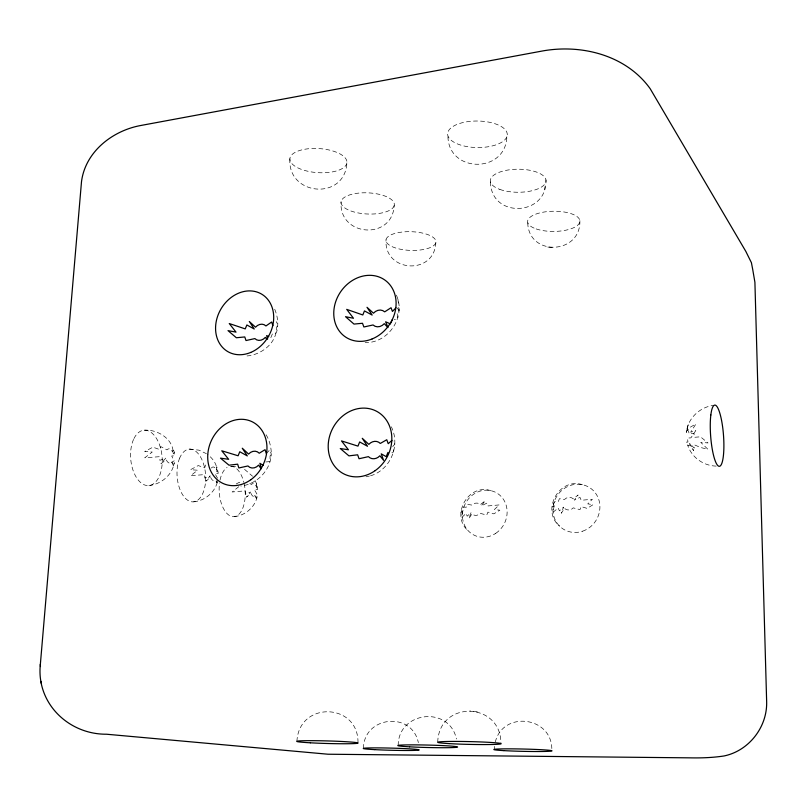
<?xml version="1.0" encoding="UTF-8"?>
<svg xmlns="http://www.w3.org/2000/svg" width="807" height="807" viewBox="0 0 807 807"><rect width="100%" height="100%" fill="white"/><g stroke="black" fill="none" stroke-linecap="round" stroke-linejoin="round"><path stroke-width="0.61" stroke-dasharray="4.04 3.03" d="M579.88 220.654C580.979 254.79 528.161 256.757 527.717 222.339M494.187 749.663L494.651 746.404M490.495 181.948C490.838 218.798 547.529 216.357 545.966 179.931M437.717 742.097C439.079 699.871 501.208 701.697 500.925 743.6M544.533 189.544L544.977 186.679M396.358 295.13C406.335 316.536 388.601 343.227 365.168 342.612M506.867 136.776A29.819 13.255 0.7 0 1 458.447 144.312A29.819 13.255 0.7 0 1 467.112 121.746A29.819 13.255 0.7 0 1 506.867 136.776C505.495 173.989 447.855 173.182 447.925 135.747M398.184 745.456C398.144 711.33 449.297 705.379 456.439 738.99M363.453 748.402C363.664 716.031 411.913 710.906 418.349 742.642M435.81 242.877A25.027 9.351 1.9 0 1 395.934 248.092A25.027 9.351 1.9 0 1 401.18 232.164A25.027 9.351 1.9 0 1 435.81 242.877C434.176 275.742 383.567 272.373 386.049 239.518M394.209 205.472A26.671 10.582 2.7 0 1 352.245 211.444A26.671 10.582 2.7 0 1 356.573 193.357A26.671 10.582 2.7 0 1 394.209 205.472C392.323 240.678 338.577 236.683 341.068 201.74M296.915 741.34C298.973 700.587 358.974 702.705 357.995 743.126M346.889 162.923A28.588 12.055 3.8 0 1 302.625 169.813A28.588 12.055 3.8 0 1 305.722 149.103A28.588 12.055 3.8 0 1 346.889 162.923C344.801 200.913 287.363 195.93 289.884 158.747M688.23 424.653L686.273 432.481L687.695 427.135L687.393 430.353L690.721 426.903L695.916 424.028L690.641 432.199L695.816 430.545L690.913 437.868L687.514 438.07L687.937 442.024L686.717 442.034A7.888 1.796 85.7 0 0 689.39 444.607L693.687 450.599L689.652 443.315L694.202 448.097L694.494 444.899L700.678 447.512L707.941 449.317L700.748 442.317L708.021 442.962L700.476 436.799L694.363 437.313L693.949 433.43L689.208 433.833A7.888 1.796 85.7 0 0 686.545 431.19C688.381 417.663 700.365 406.92 713.721 405.336M234.393 516.621C245.57 515.522 255.325 506.877 257.393 495.791L256.344 498.343L254.356 495.074L256.888 493.965L254.276 489.445L257.736 489.405L256.394 483.222L253.237 477.108M193.69 501.833C205.412 500.683 215.751 491.715 217.84 480.024L216.901 482.757L215.479 480.246M205.603 464.993L204.696 467.848L198.26 465.578L190.543 469.674L197.614 470.229L190.593 475.727L204.282 474.617L204.796 478.057L210.254 475.908L205.765 481.214L210.748 477.542A6.89 3.621 85.7 0 0 215.065 480.347M257.262 486.187L256.676 487.922L256.394 483.222L256.223 486.389A6.577 3.289 86.1 0 0 251.562 484.482L247.295 482.223M270.829 337.689L272.473 333.735L275.611 333.19L276.67 331.919C278.98 323.98 277.527 315.688 274.299 308.234M495.276 742.067C502.943 710.634 551.11 716.303 551.827 748.543M211.323 468.01A6.89 3.621 85.7 0 1 216.437 470.108L216.79 466.85L217.729 469.967L216.932 471.722C217.547 464.721 212.816 458.366 207.419 454.361M173.313 465.629L171.972 462.098A7.243 3.995 85.1 0 1 166.313 459.849L160.936 463.652L165.768 458.124L159.887 460.323L159.332 456.701L144.776 457.811L152.23 452.051L144.735 451.456L152.967 447.179L159.816 449.61L160.825 446.634L166.988 449.862A7.243 3.995 85.1 0 1 172.637 452.172L173.192 448.833L174.211 452.122L173.172 453.887C173.979 439.341 157.819 429.274 144.443 430.171M398.739 307.366L399.041 310.342L397.024 313.136L397.891 317.797L396.086 319.189L394.129 319.511M266.28 453.504L269.629 450.064L271.313 454.069C270.587 470.451 256.959 484.21 240.859 486.056M238.781 486.712L232.154 491.988L245.056 490.868L245.54 494.146L250.624 492.048L246.428 497.142L251.078 493.591A6.577 3.289 86.1 0 0 255.738 495.458L256.606 498.514M236.239 483.948L239.356 482.263L241.374 482.969M370.534 475.827C390.588 469.724 400.645 445.383 391.334 426.822M391.899 452.515L393.715 451.9L392.858 446.231L394.905 444.153L392.283 440.077M148.881 485.562C161.128 484.291 172.335 475.101 174.292 462.673L173.495 465.619L171.74 462.199L174.191 460.847L171.699 456.026L174.756 455.683L174.211 452.122M247.043 355.948C261.73 354.737 276.831 342.834 276.609 327.329L277.89 324.717L276.206 321.66M365.954 476.806L369.384 476.069M265.846 461.967L270.063 461.554L270.042 456.016L271.313 454.069C271.263 446.765 269.296 439.24 265.1 433.218M716.162 466.093C703.462 465.881 691.256 457.135 687.604 444.839M189.474 449.106L199.016 450.165L206.38 453.665M231.528 466.385L236.118 466.728M547.832 247.053L550.596 247.396M551.05 247.436L552.27 247.598M477.441 711.915L469.835 710.846M490.777 490.646C468.02 483.08 449.923 516.107 468.605 531.157M582.382 484.684C559.12 477.038 540.751 510.649 559.665 526.235M244.541 469.331L252.551 476.231M396.459 307.275L399.041 310.342M217.507 478.198L214.944 473.527L218.233 473.356L217.729 469.967M216.236 480.669L216.962 482.858M397.962 299.276L398.345 303.129M244.158 483.645A25.249 12.973 86.1 0 1 233.273 516.682A25.249 12.973 86.1 0 1 219.514 483.08M220.049 480.004A25.249 12.973 86.1 0 1 227.09 467.445M230.388 466.305A25.249 12.973 86.1 0 1 243.865 482.435M462.593 511.366L461.473 517.761L466.113 513.413L467.182 516.208L471.036 512.606L468.917 518.568L471.944 513.827A6.285 5.73 -62.8 0 0 480.215 513.343L486.742 515.068L487.922 512.122L493.834 513.857L499.846 510.206L494.449 509.469L499.251 504.92L488.023 505.949L486.934 503.144L481.275 505.838L485.178 500.794L480.367 504.617A6.285 5.73 -62.8 0 0 472.095 505.121L467.404 504.345L466.234 507.27L463.208 507.018L460.918 512.526L462.593 511.366M554.207 505.898L552.785 512.475L558.222 507.966L559.392 510.831L563.568 507.129L561.258 513.252L564.537 508.38A6.456 6.032 -57.1 0 0 573.252 507.865L579.991 509.631L581.191 506.604L587.173 508.4L593.084 504.668L587.748 503.891L592.378 499.251L581.191 500.279L580.001 497.405L574.251 500.169L578.105 495.004L573.273 498.918A6.456 6.032 -57.1 0 0 564.567 499.452L559.443 498.676L558.252 501.672L554.802 501.429L552.119 507.099L554.207 505.898M499.886 189.423A27.842 11.52 0 0 0 545.512 182.937A27.842 11.52 0 0 0 509.177 169.833A27.842 11.52 0 0 0 499.886 189.423M536.161 228.926A26.137 10.098 -0.5 0 0 579.295 223.287A26.137 10.098 -0.5 0 0 545.865 211.767A26.137 10.098 -0.5 0 0 536.161 228.926M133.569 439.381A27.791 15.726 85 0 0 144.746 485.007A27.791 15.726 85 0 0 160.875 449.267A27.791 15.726 85 0 0 133.569 439.381M179.689 458.063A26.449 14.254 85.7 0 0 189.938 501.379A26.449 14.254 85.7 0 0 204.423 467.031A26.449 14.254 85.7 0 0 179.689 458.063M495.76 533.326A23.948 21.9 -62.8 0 0 496.134 492.633A23.948 21.9 -62.8 0 0 462.431 515.199A23.948 21.9 -62.8 0 0 495.76 533.326M582.644 531.188A24.573 23.04 -57 0 0 592.953 490.222A24.573 23.04 -57 0 0 553.693 503.608A24.573 23.04 -57 0 0 582.644 531.188"/><path stroke-width="1.21" d="M40.35 664.383L81.497 181.746C85.26 151.797 112.435 130.633 140.872 125.478L541.598 51.144C580.99 43.739 626.01 54.967 650.18 88.709L745.85 251.441L751.408 262.678L752.749 269.659L754.908 282.279L766.65 701.747C767.366 727.097 748.876 750.883 723.98 755.977C712.631 757.692 701.182 758.086 689.733 757.844L327.995 754.222L106.463 734.219C68.625 734.491 36.154 703.321 40.35 664.383L40.431 666.542M387.935 452.445L386.22 456.651L381.237 453.857L383.597 460.353L379.885 455.763A8.958 7.848 -62 0 1 368.426 456.651L359.044 458.739L357.642 454.805L348.927 455.864L340.282 448.531L348.422 449.771L341.502 440.915L357.965 446.12L359.66 441.954L367.508 446.261L362.252 438.292L368.849 444.364A8.958 7.848 -62 0 1 380.299 443.436L386.765 439.744L388.217 443.689L391.476 440.793M390.921 322.901L392.182 319.834M395.652 308.113L392.444 311.441L391.032 307.729L384.677 311.865A8.776 7.505 -55.3 0 0 373.47 313.197L367.003 307.296L372.148 315.063L364.461 310.907L362.807 314.962L346.707 309.363L353.476 318.271L345.527 316.687L353.98 324.081L362.494 323.274L363.876 326.986L373.056 324.969A8.776 7.505 -55.3 0 0 384.283 323.678L387.935 327.571L385.615 321.791L390.507 323.92M268.731 336.63L266.623 335.571L267.672 338.95M263.314 465.478L259.904 463.289L261.357 468.554M266.865 339.293L265.362 337.387A8.463 7.011 -59.4 0 1 254.881 338.587L245.994 340.544L244.783 336.943L236.36 337.75L228.008 330.628L236.007 332.121L229.259 323.536L245.237 328.893L246.871 324.979L254.235 329.004L249.302 321.489L255.506 327.198A8.463 7.011 -59.4 0 1 265.957 325.957L271.646 322.013L272.887 325.614M261.044 468.706L258.613 465.135A8.655 7.293 -65.1 0 1 247.941 465.962L238.862 467.969L237.641 464.166L229.027 465.205L220.482 458.144L228.674 459.314L221.764 450.79L238.105 455.773L239.77 451.749L247.295 455.915L242.261 448.218L248.586 454.079A8.655 7.293 -65.1 0 1 259.239 453.221L265.019 449.691L266.28 453.504M41.177 681.431L41.238 683.287M374.771 749.632A27.952 1.079 1.5 0 0 419.105 750.006A27.952 1.079 1.5 0 0 380.107 747.907A27.952 1.079 1.5 0 0 374.771 749.632M503.901 750.631A29.062 1.16 1.3 0 0 551.595 751.024A29.062 1.16 1.3 0 0 513.797 748.876A29.062 1.16 1.3 0 0 503.901 750.631M449.085 743.61A31.806 1.402 1.3 0 0 500.643 743.953A31.806 1.402 1.3 0 0 458.094 741.431A31.806 1.402 1.3 0 0 449.085 743.61M409.573 746.818A29.748 1.221 1.4 0 0 457.256 747.181A29.748 1.221 1.4 0 0 416.533 744.881A29.748 1.221 1.4 0 0 409.573 746.818M310.372 742.803A30.595 1.281 1.6 0 0 357.995 743.126A30.595 1.281 1.6 0 0 314.084 740.685A30.595 1.281 1.6 0 0 310.372 742.803M375.134 470.663A35.337 30.757 -62 0 0 376.718 411.348A35.337 30.757 -62 0 0 328.207 445.444A35.337 30.757 -62 0 0 375.134 470.663M372.138 338.94A34.61 29.395 -55.4 0 0 387.592 282.289A34.61 29.395 -55.4 0 0 335.056 303.815A34.61 29.395 -55.4 0 0 372.138 338.94M250.785 479.751A34.116 28.568 -65 0 0 253.479 422.454A34.116 28.568 -65 0 0 207.742 455.239A34.116 28.568 -65 0 0 250.785 479.751M250.705 352.447A33.359 27.418 -59.4 0 0 266.229 297.712A33.359 27.418 -59.4 0 0 216.982 318.291A33.359 27.418 -59.4 0 0 250.705 352.447M710.836 415A30.706 6.436 85.7 0 0 717.837 465.599A30.706 6.436 85.7 0 0 722.578 426.55A30.706 6.436 85.7 0 0 710.836 415"/></g></svg>
